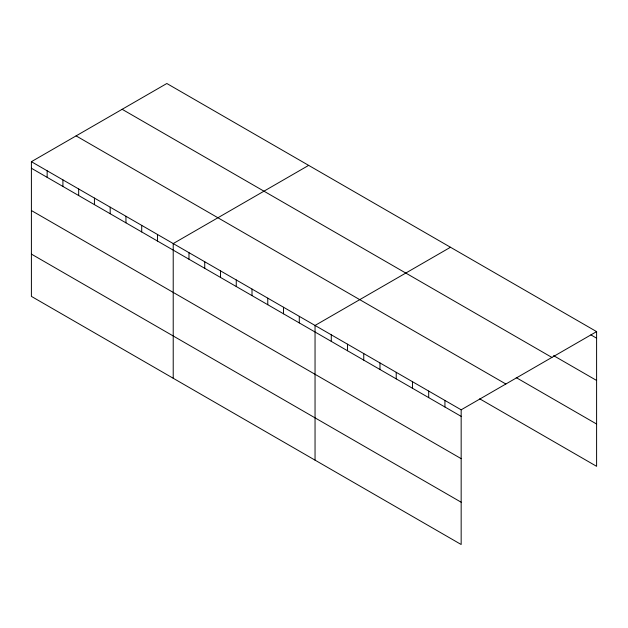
<?xml version="1.0" encoding="UTF-8"?>
<svg xmlns="http://www.w3.org/2000/svg" width="628" height="628" viewBox="0 0 628 628"><rect width="100%" height="100%" fill="white"/><g stroke="black" fill="none" stroke-linecap="round" stroke-linejoin="round"><path stroke-width="0.94" d="M31.4 161.686L461.164 409.809L461.164 544.5L31.4 296.385L31.4 161.686L166.836 83.5L596.6 331.615L596.6 466.314L479.706 398.819M308.662 165.376L173.218 243.57L173.218 378.26M450.48 247.259L315.044 325.453L315.044 460.143M461.164 409.809L596.6 331.615M590.917 334.897L596.6 338.178M553.574 355.621L596.6 380.458M122.146 109.303L551.902 357.418M516.232 377.624L596.6 424.026M76.098 135.883L505.854 384.006M31.4 168.249L461.164 416.372M31.4 210.537L461.164 458.652M31.4 254.097L461.164 502.219M444.93 400.436L444.93 406.999M428.696 391.063L428.696 397.626M412.455 381.691L412.455 388.253M396.221 372.318L396.221 378.88M379.987 362.945L379.987 369.507M363.753 353.572L363.753 360.134M347.512 344.199L347.512 350.762M331.278 334.826L331.278 341.381M299.289 316.355L299.289 322.91M283.526 307.257L283.526 313.812M267.771 298.159L267.771 304.713M252.009 289.061L252.009 295.623M236.254 279.962L236.254 286.525M220.499 270.864L220.499 277.427M204.736 261.766L204.736 268.329M188.981 252.668L188.981 259.231M157.463 234.472L157.463 241.034M141.708 225.374L141.708 231.936M125.945 216.275L125.945 222.838M110.19 207.177L110.19 213.74M94.436 198.079L94.436 204.642M78.673 188.981L78.673 195.543M62.918 179.883L62.918 186.445M47.155 170.785L47.155 177.347"/></g></svg>
